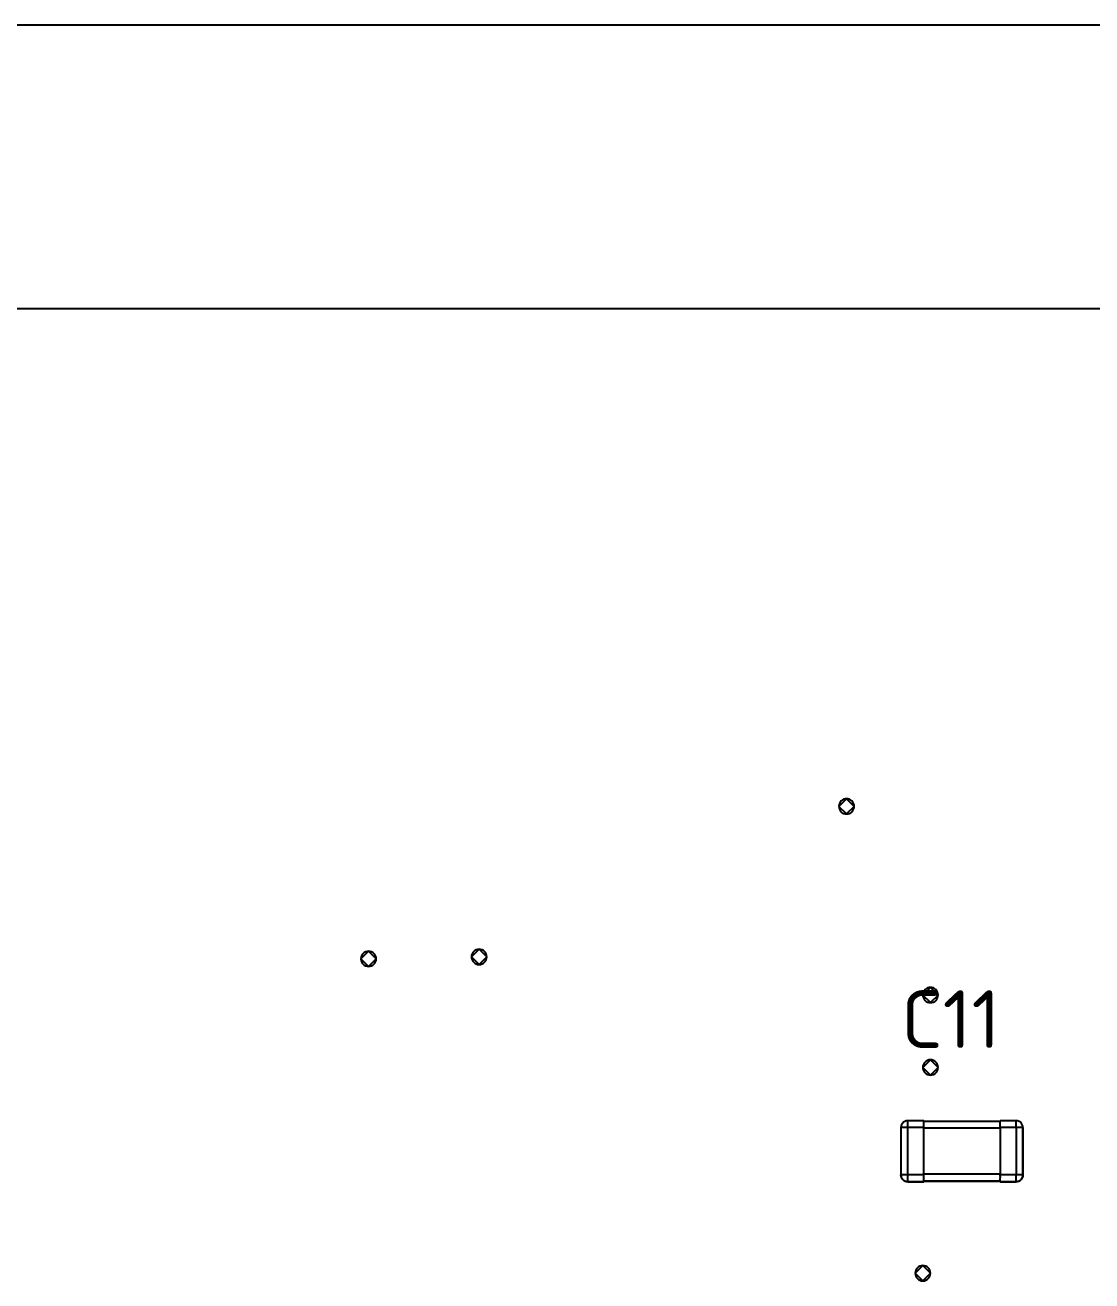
# Model space of a CAD drawing. Header units: inches. Extents: x 5 to 589, y -420 to -5.
# Drawn here: x 394.32 to 422.31, y -90.45 to -57.5 of the extents above; entities that cross this region are included whole.
import ezdxf

# ---------------------------------------------------------------- set-up
doc = ezdxf.new("R2010")
doc.units = ezdxf.units.IN
doc.header["$MEASUREMENT"] = 0
doc.styles.add('ISOCPEUR0', font='isocpeur.ttf', dxfattribs={"height": 2.87999})

msp = doc.modelspace()

# ---------------------------------------------------------------- linework, layer by layer
at = {"color": 18, "true_color": 0x000000}
for p, q in [((440, -57.5), (364.984, -57.5)), ((511.374, -64.947), (359.374, -64.947)), ((415.674, -77.997), (415.874, -77.797)), ((415.874, -78.197), (415.674, -77.997)), ((415.874, -77.797), (416.074, -77.997)), ((416.074, -77.997), (415.874, -78.197)), ((403.134, -81.997), (403.334, -81.797)), ((403.334, -82.197), (403.134, -81.997)), ((403.334, -81.797), (403.534, -81.997)), ((403.534, -81.997), (403.334, -82.197)), ((406.034, -81.947), (406.234, -81.747)), ((406.234, -82.147), (406.034, -81.947)), ((406.234, -81.747), (406.434, -81.947)), ((406.434, -81.947), (406.234, -82.147)), ((417.874, -82.947), (418.074, -82.747)), ((418.074, -83.147), (417.874, -82.947)), ((418.074, -82.747), (418.274, -82.947)), ((418.274, -82.947), (418.074, -83.147)), ((417.874, -84.847), (418.074, -84.647)), ((418.074, -84.647), (418.274, -84.847)), ((418.074, -85.047), (417.874, -84.847)), ((418.274, -84.847), (418.074, -85.047)), ((417.34, -86.315), (417.318, -86.349)), ((417.34, -86.315), (417.318, -86.349)), ((417.368, -86.287), (417.34, -86.315)), ((417.368, -86.287), (417.34, -86.315)), ((417.402, -86.265), (417.368, -86.287)), ((417.402, -86.265), (417.368, -86.287)), ((417.44, -86.251), (417.402, -86.265)), ((417.44, -86.251), (417.402, -86.265)), ((417.48, -86.247), (417.44, -86.251)), ((417.48, -86.247), (417.44, -86.251)), ((417.9, -86.247), (417.48, -86.247)), ((417.9, -86.247), (417.48, -86.247)), ((417.48, -86.251), (417.48, -86.247)), ((417.48, -86.265), (417.48, -86.251)), ((417.48, -86.287), (417.48, -86.265)), ((417.48, -86.315), (417.48, -86.287)), ((417.48, -86.349), (417.48, -86.315)), ((417.9, -86.263), (417.9, -86.247)), ((417.9, -86.251), (417.9, -86.247)), ((417.9, -86.265), (417.9, -86.251)), ((419.9, -86.263), (417.9, -86.263)), ((419.9, -86.263), (417.9, -86.263)), ((417.9, -86.287), (417.9, -86.265)), ((417.9, -86.315), (417.9, -86.287)), ((417.9, -86.349), (417.9, -86.315)), ((420.32, -86.247), (419.9, -86.247)), ((419.9, -86.247), (419.9, -86.263)), ((419.9, -86.251), (419.9, -86.247)), ((420.32, -86.247), (419.9, -86.247)), ((419.9, -86.265), (419.9, -86.251)), ((419.9, -86.287), (419.9, -86.265)), ((419.9, -86.315), (419.9, -86.287)), ((419.9, -86.349), (419.9, -86.315)), ((420.362, -86.251), (420.32, -86.247)), ((420.362, -86.251), (420.32, -86.247)), ((420.32, -86.251), (420.32, -86.247)), ((420.32, -86.265), (420.32, -86.251)), ((420.32, -86.287), (420.32, -86.265)), ((420.32, -86.315), (420.32, -86.287)), ((420.32, -86.349), (420.32, -86.315)), ((420.4, -86.265), (420.362, -86.251)), ((420.4, -86.265), (420.362, -86.251)), ((420.434, -86.287), (420.4, -86.265)), ((420.434, -86.287), (420.4, -86.265)), ((420.462, -86.315), (420.434, -86.287)), ((420.462, -86.315), (420.434, -86.287)), ((420.484, -86.349), (420.462, -86.315)), ((420.484, -86.349), (420.462, -86.315)), ((417.306, -86.387), (417.3, -86.427)), ((417.306, -86.387), (417.3, -86.427)), ((417.3, -86.427), (417.3, -87.667)), ((417.3, -86.427), (417.3, -87.667)), ((417.306, -86.427), (417.3, -86.427)), ((417.318, -86.349), (417.306, -86.387)), ((417.318, -86.349), (417.306, -86.387)), ((417.318, -86.427), (417.306, -86.427)), ((417.34, -86.427), (417.318, -86.427)), ((417.368, -86.427), (417.34, -86.427)), ((417.402, -86.427), (417.368, -86.427)), ((417.44, -86.427), (417.402, -86.427)), ((417.48, -86.427), (417.44, -86.427)), ((417.48, -86.387), (417.48, -86.349)), ((417.48, -86.427), (417.48, -86.387)), ((417.48, -87.667), (417.48, -86.427)), ((417.9, -86.427), (417.48, -86.427)), ((417.9, -86.387), (417.9, -86.349)), ((417.9, -86.427), (417.9, -86.387)), ((417.9, -87.667), (417.9, -86.427)), ((419.9, -86.443), (417.9, -86.443)), ((419.9, -86.387), (419.9, -86.349)), ((419.9, -86.427), (419.9, -86.387)), ((419.9, -86.427), (419.9, -87.667)), ((420.32, -86.427), (419.9, -86.427)), ((420.32, -86.387), (420.32, -86.349)), ((420.32, -86.427), (420.32, -86.387)), ((420.32, -86.427), (420.32, -87.667)), ((420.362, -86.427), (420.32, -86.427)), ((420.4, -86.427), (420.362, -86.427)), ((420.434, -86.427), (420.4, -86.427)), ((420.462, -86.427), (420.434, -86.427)), ((420.484, -86.427), (420.462, -86.427)), ((420.496, -86.387), (420.484, -86.349)), ((420.496, -86.387), (420.484, -86.349)), ((420.496, -86.427), (420.484, -86.427)), ((420.5, -86.427), (420.496, -86.387)), ((420.5, -86.427), (420.496, -86.387)), ((420.5, -86.427), (420.496, -86.427)), ((420.5, -87.667), (420.5, -86.427)), ((420.5, -86.427), (420.5, -87.667)), ((417.3, -87.667), (417.306, -87.707)), ((417.306, -87.707), (417.3, -87.667)), ((417.306, -87.667), (417.3, -87.667)), ((417.318, -87.667), (417.306, -87.667)), ((417.306, -87.707), (417.318, -87.745)), ((417.318, -87.745), (417.306, -87.707)), ((417.34, -87.667), (417.318, -87.667)), ((417.318, -87.745), (417.34, -87.779)), ((417.34, -87.779), (417.318, -87.745)), ((417.368, -87.667), (417.34, -87.667)), ((417.34, -87.779), (417.368, -87.807)), ((417.368, -87.807), (417.34, -87.779)), ((417.402, -87.667), (417.368, -87.667)), ((417.368, -87.807), (417.402, -87.829)), ((417.402, -87.829), (417.368, -87.807)), ((417.44, -87.667), (417.402, -87.667)), ((417.402, -87.829), (417.44, -87.843)), ((417.44, -87.843), (417.402, -87.829)), ((417.48, -87.667), (417.44, -87.667)), ((417.44, -87.843), (417.48, -87.847)), ((417.48, -87.847), (417.44, -87.843)), ((417.48, -87.707), (417.48, -87.667)), ((417.9, -87.667), (417.48, -87.667)), ((417.48, -87.745), (417.48, -87.707)), ((417.48, -87.779), (417.48, -87.745)), ((417.48, -87.807), (417.48, -87.779)), ((417.48, -87.829), (417.48, -87.807)), ((417.48, -87.843), (417.48, -87.829)), ((417.48, -87.847), (417.48, -87.843)), ((417.48, -87.847), (417.9, -87.847)), ((417.9, -87.847), (417.48, -87.847)), ((419.9, -87.651), (417.9, -87.651)), ((417.9, -87.707), (417.9, -87.667)), ((417.9, -87.745), (417.9, -87.707)), ((417.9, -87.779), (417.9, -87.745)), ((417.9, -87.807), (417.9, -87.779)), ((417.9, -87.829), (417.9, -87.807)), ((417.9, -87.843), (417.9, -87.829)), ((417.9, -87.847), (417.9, -87.831)), ((417.9, -87.831), (419.9, -87.831)), ((419.9, -87.831), (417.9, -87.831)), ((417.9, -87.847), (417.9, -87.843)), ((419.9, -87.707), (419.9, -87.667)), ((420.32, -87.667), (419.9, -87.667)), ((419.9, -87.707), (419.9, -87.745)), ((419.9, -87.779), (419.9, -87.745)), ((419.9, -87.807), (419.9, -87.779)), ((419.9, -87.829), (419.9, -87.807)), ((419.9, -87.843), (419.9, -87.829)), ((419.9, -87.831), (419.9, -87.847)), ((419.9, -87.847), (419.9, -87.843)), ((419.9, -87.847), (420.32, -87.847)), ((420.32, -87.847), (419.9, -87.847)), ((420.32, -87.707), (420.32, -87.667)), ((420.362, -87.667), (420.32, -87.667)), ((420.32, -87.745), (420.32, -87.707)), ((420.32, -87.779), (420.32, -87.745)), ((420.32, -87.807), (420.32, -87.779)), ((420.32, -87.829), (420.32, -87.807)), ((420.32, -87.843), (420.32, -87.829)), ((420.32, -87.847), (420.362, -87.843)), ((420.362, -87.843), (420.32, -87.847)), ((420.32, -87.847), (420.32, -87.843)), ((420.4, -87.667), (420.362, -87.667)), ((420.362, -87.843), (420.4, -87.829)), ((420.4, -87.829), (420.362, -87.843)), ((420.434, -87.667), (420.4, -87.667)), ((420.4, -87.829), (420.434, -87.807)), ((420.434, -87.807), (420.4, -87.829)), ((420.462, -87.667), (420.434, -87.667)), ((420.434, -87.807), (420.462, -87.779)), ((420.462, -87.779), (420.434, -87.807)), ((420.484, -87.667), (420.462, -87.667)), ((420.462, -87.779), (420.484, -87.745)), ((420.484, -87.745), (420.462, -87.779)), ((420.496, -87.667), (420.484, -87.667)), ((420.484, -87.745), (420.496, -87.707)), ((420.496, -87.707), (420.484, -87.745)), ((420.496, -87.707), (420.5, -87.667)), ((420.5, -87.667), (420.496, -87.707)), ((420.5, -87.667), (420.496, -87.667)), ((417.674, -90.247), (417.874, -90.047)), ((417.874, -90.447), (417.674, -90.247)), ((417.874, -90.047), (418.074, -90.247)), ((418.074, -90.247), (417.874, -90.447))]:
    msp.add_line(p, q, dxfattribs=at)
at = {"color": 7, "true_color": 0xffffff}
for p, q in [((417.34, -86.315), (417.318, -86.349)), ((417.34, -86.315), (417.318, -86.349)), ((417.368, -86.287), (417.34, -86.315)), ((417.368, -86.287), (417.34, -86.315)), ((417.402, -86.265), (417.368, -86.287)), ((417.402, -86.265), (417.368, -86.287)), ((417.44, -86.251), (417.402, -86.265)), ((417.44, -86.251), (417.402, -86.265)), ((417.48, -86.247), (417.44, -86.251)), ((417.48, -86.247), (417.44, -86.251)), ((417.9, -86.247), (417.48, -86.247)), ((417.9, -86.247), (417.48, -86.247)), ((417.48, -86.251), (417.48, -86.247)), ((417.48, -86.265), (417.48, -86.251)), ((417.48, -86.287), (417.48, -86.265)), ((417.48, -86.315), (417.48, -86.287)), ((417.48, -86.349), (417.48, -86.315)), ((417.9, -86.263), (417.9, -86.247)), ((417.9, -86.251), (417.9, -86.247)), ((417.9, -86.265), (417.9, -86.251)), ((419.9, -86.263), (417.9, -86.263)), ((419.9, -86.263), (417.9, -86.263)), ((417.9, -86.287), (417.9, -86.265)), ((417.9, -86.315), (417.9, -86.287)), ((417.9, -86.349), (417.9, -86.315)), ((420.32, -86.247), (419.9, -86.247)), ((419.9, -86.247), (419.9, -86.263)), ((419.9, -86.251), (419.9, -86.247)), ((420.32, -86.247), (419.9, -86.247)), ((419.9, -86.265), (419.9, -86.251)), ((419.9, -86.287), (419.9, -86.265)), ((419.9, -86.315), (419.9, -86.287)), ((419.9, -86.349), (419.9, -86.315)), ((420.362, -86.251), (420.32, -86.247)), ((420.362, -86.251), (420.32, -86.247)), ((420.32, -86.251), (420.32, -86.247)), ((420.32, -86.265), (420.32, -86.251)), ((420.32, -86.287), (420.32, -86.265)), ((420.32, -86.315), (420.32, -86.287)), ((420.32, -86.349), (420.32, -86.315)), ((420.4, -86.265), (420.362, -86.251)), ((420.4, -86.265), (420.362, -86.251)), ((420.434, -86.287), (420.4, -86.265)), ((420.434, -86.287), (420.4, -86.265)), ((420.462, -86.315), (420.434, -86.287)), ((420.462, -86.315), (420.434, -86.287)), ((420.484, -86.349), (420.462, -86.315)), ((420.484, -86.349), (420.462, -86.315)), ((417.306, -86.387), (417.3, -86.427)), ((417.306, -86.387), (417.3, -86.427)), ((417.3, -86.427), (417.3, -87.667)), ((417.3, -86.427), (417.3, -87.667)), ((417.306, -86.427), (417.3, -86.427)), ((417.318, -86.349), (417.306, -86.387)), ((417.318, -86.349), (417.306, -86.387)), ((417.318, -86.427), (417.306, -86.427)), ((417.34, -86.427), (417.318, -86.427)), ((417.368, -86.427), (417.34, -86.427)), ((417.402, -86.427), (417.368, -86.427)), ((417.44, -86.427), (417.402, -86.427)), ((417.48, -86.427), (417.44, -86.427)), ((417.48, -86.387), (417.48, -86.349)), ((417.48, -86.427), (417.48, -86.387)), ((417.48, -87.667), (417.48, -86.427)), ((417.9, -86.427), (417.48, -86.427)), ((417.9, -86.387), (417.9, -86.349)), ((417.9, -86.427), (417.9, -86.387)), ((417.9, -87.667), (417.9, -86.427)), ((419.9, -86.443), (417.9, -86.443)), ((419.9, -86.387), (419.9, -86.349)), ((419.9, -86.427), (419.9, -86.387)), ((419.9, -86.427), (419.9, -87.667)), ((420.32, -86.427), (419.9, -86.427)), ((420.32, -86.387), (420.32, -86.349)), ((420.32, -86.427), (420.32, -86.387)), ((420.32, -86.427), (420.32, -87.667)), ((420.362, -86.427), (420.32, -86.427)), ((420.4, -86.427), (420.362, -86.427)), ((420.434, -86.427), (420.4, -86.427)), ((420.462, -86.427), (420.434, -86.427)), ((420.484, -86.427), (420.462, -86.427)), ((420.496, -86.387), (420.484, -86.349)), ((420.496, -86.387), (420.484, -86.349)), ((420.496, -86.427), (420.484, -86.427)), ((420.5, -86.427), (420.496, -86.387)), ((420.5, -86.427), (420.496, -86.387)), ((420.5, -86.427), (420.496, -86.427)), ((420.5, -87.667), (420.5, -86.427)), ((420.5, -86.427), (420.5, -87.667)), ((417.3, -87.667), (417.306, -87.707)), ((417.306, -87.707), (417.3, -87.667)), ((417.306, -87.667), (417.3, -87.667)), ((417.318, -87.667), (417.306, -87.667)), ((417.306, -87.707), (417.318, -87.745)), ((417.318, -87.745), (417.306, -87.707)), ((417.34, -87.667), (417.318, -87.667)), ((417.318, -87.745), (417.34, -87.779)), ((417.34, -87.779), (417.318, -87.745)), ((417.368, -87.667), (417.34, -87.667)), ((417.34, -87.779), (417.368, -87.807)), ((417.368, -87.807), (417.34, -87.779)), ((417.402, -87.667), (417.368, -87.667)), ((417.368, -87.807), (417.402, -87.829)), ((417.402, -87.829), (417.368, -87.807)), ((417.44, -87.667), (417.402, -87.667)), ((417.402, -87.829), (417.44, -87.843)), ((417.44, -87.843), (417.402, -87.829)), ((417.48, -87.667), (417.44, -87.667)), ((417.44, -87.843), (417.48, -87.847)), ((417.48, -87.847), (417.44, -87.843)), ((417.48, -87.707), (417.48, -87.667)), ((417.9, -87.667), (417.48, -87.667)), ((417.48, -87.745), (417.48, -87.707)), ((417.48, -87.779), (417.48, -87.745)), ((417.48, -87.807), (417.48, -87.779)), ((417.48, -87.829), (417.48, -87.807)), ((417.48, -87.843), (417.48, -87.829)), ((417.48, -87.847), (417.48, -87.843)), ((417.48, -87.847), (417.9, -87.847)), ((417.9, -87.847), (417.48, -87.847)), ((419.9, -87.651), (417.9, -87.651)), ((417.9, -87.707), (417.9, -87.667)), ((417.9, -87.745), (417.9, -87.707)), ((417.9, -87.779), (417.9, -87.745)), ((417.9, -87.807), (417.9, -87.779)), ((417.9, -87.829), (417.9, -87.807)), ((417.9, -87.843), (417.9, -87.829)), ((417.9, -87.847), (417.9, -87.831)), ((417.9, -87.831), (419.9, -87.831)), ((419.9, -87.831), (417.9, -87.831)), ((417.9, -87.847), (417.9, -87.843)), ((419.9, -87.707), (419.9, -87.667)), ((420.32, -87.667), (419.9, -87.667)), ((419.9, -87.707), (419.9, -87.745)), ((419.9, -87.779), (419.9, -87.745)), ((419.9, -87.807), (419.9, -87.779)), ((419.9, -87.829), (419.9, -87.807)), ((419.9, -87.843), (419.9, -87.829)), ((419.9, -87.831), (419.9, -87.847)), ((419.9, -87.847), (419.9, -87.843)), ((419.9, -87.847), (420.32, -87.847)), ((420.32, -87.847), (419.9, -87.847)), ((420.32, -87.707), (420.32, -87.667)), ((420.362, -87.667), (420.32, -87.667)), ((420.32, -87.745), (420.32, -87.707)), ((420.32, -87.779), (420.32, -87.745)), ((420.32, -87.807), (420.32, -87.779)), ((420.32, -87.829), (420.32, -87.807)), ((420.32, -87.843), (420.32, -87.829)), ((420.32, -87.847), (420.362, -87.843)), ((420.362, -87.843), (420.32, -87.847)), ((420.32, -87.847), (420.32, -87.843)), ((420.4, -87.667), (420.362, -87.667)), ((420.362, -87.843), (420.4, -87.829)), ((420.4, -87.829), (420.362, -87.843)), ((420.434, -87.667), (420.4, -87.667)), ((420.4, -87.829), (420.434, -87.807)), ((420.434, -87.807), (420.4, -87.829)), ((420.462, -87.667), (420.434, -87.667)), ((420.434, -87.807), (420.462, -87.779)), ((420.462, -87.779), (420.434, -87.807)), ((420.484, -87.667), (420.462, -87.667)), ((420.462, -87.779), (420.484, -87.745)), ((420.484, -87.745), (420.462, -87.779)), ((420.496, -87.667), (420.484, -87.667)), ((420.484, -87.745), (420.496, -87.707)), ((420.496, -87.707), (420.484, -87.745)), ((420.496, -87.707), (420.5, -87.667)), ((420.5, -87.667), (420.496, -87.707)), ((420.5, -87.667), (420.496, -87.667))]:
    msp.add_line(p, q, dxfattribs=at)
at = {"color": 18, "true_color": 0x000000}
for centre, start, end in [((415.874, -77.997), 90, 180), ((415.874, -77.997), 180, 270), ((415.874, -77.997), 0, 90), ((415.874, -77.997), 270, 0), ((403.334, -81.997), 90, 180), ((403.334, -81.997), 180, 270), ((403.334, -81.997), 0, 90), ((403.334, -81.997), 270, 0), ((406.234, -81.947), 90, 180), ((406.234, -81.947), 180, 270), ((406.234, -81.947), 0, 90), ((406.234, -81.947), 270, 0), ((418.074, -82.947), 90, 180), ((418.074, -82.947), 180, 270), ((418.074, -82.947), 0, 90), ((418.074, -82.947), 270, 0), ((418.074, -84.847), 90, 180), ((418.074, -84.847), 0, 90), ((418.074, -84.847), 180, 270), ((418.074, -84.847), 270, 0), ((417.874, -90.247), 90, 180), ((417.874, -90.247), 180, 270), ((417.874, -90.247), 0, 90), ((417.874, -90.247), 270, 0)]:
    msp.add_arc(centre, 0.2, start, end, dxfattribs=at)

# ---------------------------------------------------------------- texts
at = {"color": 18, "true_color": 0x000000, "style": 'ISOCPEUR0'}
msp.add_text('C11', height=1.5158, dxfattribs=at).set_placement((417.306, -84.338))

doc.saveas('drawing.dxf')
